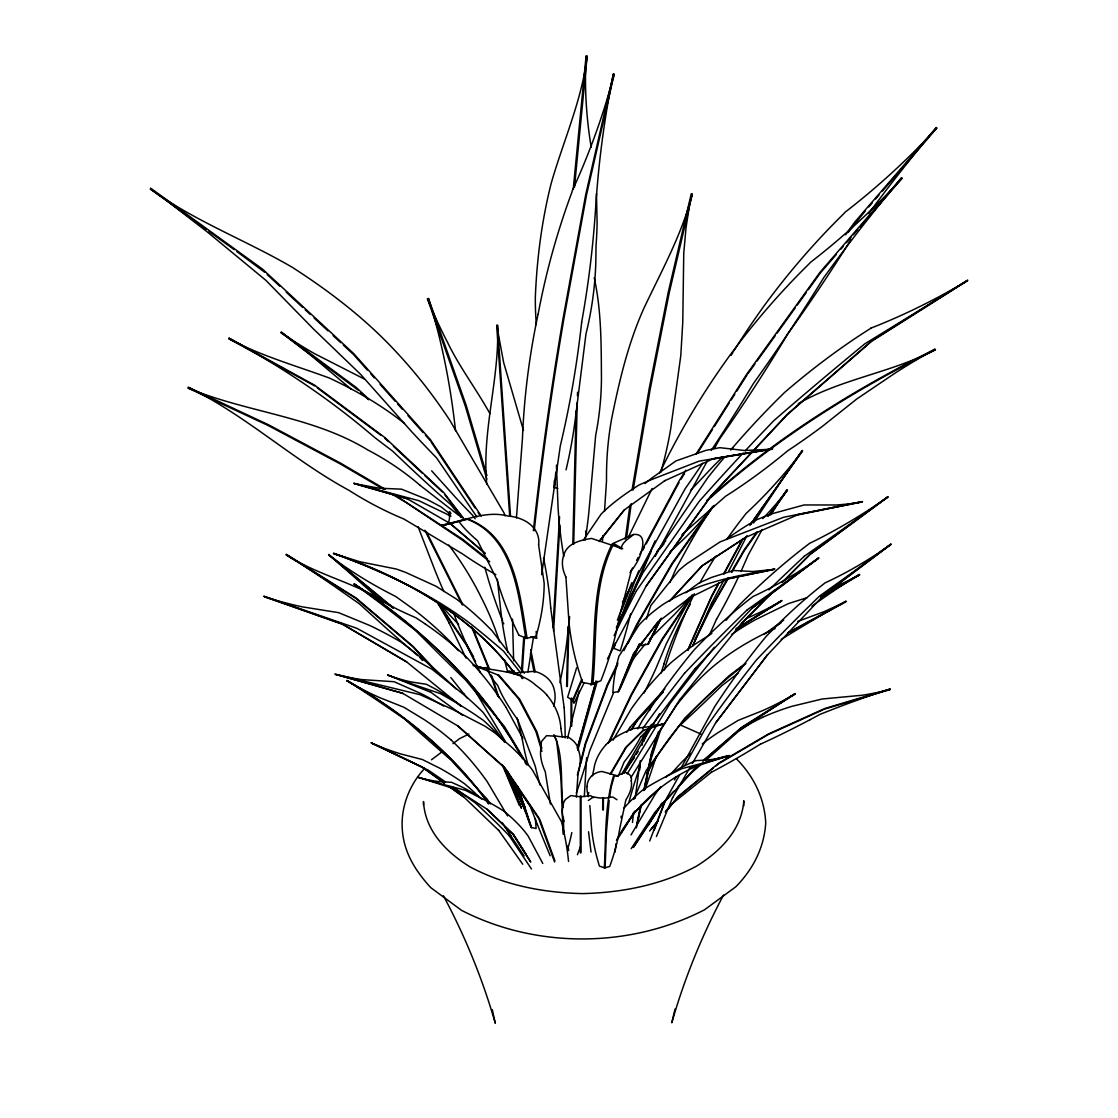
<?xml version="1.0" encoding="UTF-8"?>
<svg xmlns="http://www.w3.org/2000/svg" width="1118" height="1118" viewBox="0 0 1118 1118"><rect width="100%" height="100%" fill="white"/><g stroke="black" fill="none" stroke-linecap="round" stroke-linejoin="round"><path stroke-width="1.5" d="M572.821 544.2L576.049 411.089M573.702 544.256L577.223 402.55M510.521 516.264L497.51 325.1C499.83 378.569 481.606 430.57 486.763 484.178M566.602 686.466L568.14 626.569M567.329 686.508L568.852 626.611M577.433 395.674L577.545 392.236M554.304 480.712L554.011 487.546L557.784 488.426M555.744 472.187L554.528 487.672M617.485 775.948L618.282 775.976L613.544 775.948C604.503 805.645 606.124 837.298 604.307 867.959L609.701 866.492A428.935 225.976 -24.8 0 0 619.763 828.536L625.898 799.873A265.455 62.901 -19.6 0 0 631.223 780.769M552.893 627.701L559.559 516.656M553.578 631.195L559.839 525.264M584.309 796.519L586.629 757.669M576.399 797.05L578.062 773.46A276.328 88.951 -19.3 0 0 578.495 750.22L578.495 750.024M602.476 540.902L602.84 535.69M604.503 511.373L606.515 480.866A328.58 323.996 72.3 0 1 611.546 419.208C619.204 381.35 628.05 343.408 644.01 308.051C661.66 270.738 681.98 234.235 692.335 193.875L669.151 293.182L650.229 389.036L633.151 489.991M516.432 517.955L522.441 438.536A779.022 743.358 -23.1 0 1 538.107 314.2M573.268 188.9L586.098 55.9C584.421 86.463 586.181 117.194 591.24 147.366M574.484 187.195L587.174 55.914C581.989 100.257 563.262 140.994 551.16 183.478C541.797 220.609 536.878 258.901 535.34 297.122A289.296 272.988 76.2 0 0 536.333 324.541M613.978 644.779L613.642 648.258L620.211 650.914A518.039 405.778 75.7 0 0 630.664 613.67M615.221 643.199L614.131 648.44M632.495 822.443L633.529 812.493M541.629 574.666L560.314 445.816A829.808 608.527 82 0 0 581.639 322.571M569.677 616.745L567.637 634.591M587.034 786.541C587.132 778.268 593.896 772.077 601.959 771.476L617.611 775.85M635.136 798.364L640.265 760.729M615.054 852.098L616.102 843.629M625.283 539.281L629.965 505.182M632.075 489.824L649.139 388.868L668.075 293.014L691.259 193.707L686.075 227.457L683.755 253.101L682.763 322.459L680.792 355.622L670.786 428.362A328.58 274.874 -73.4 0 1 660.78 472.271M626.597 537.744L631.279 503.631M609.17 800.432L606.417 832.407L605.117 867.987L599.43 866.129A383.39 200.332 30.3 0 1 591.492 827.544L589.843 805.547M609.673 797.092L611.141 787.086L614.355 775.976M533.314 638.126L527.934 671.876M538.135 314.2L538.359 312.942A747.09 724.73 -33.2 0 1 572.067 191.765L572.276 190.717A706.241 694.012 -61.5 0 0 608.681 93.912L614.243 73.998L586.573 194.714L563.975 318.239A1280.599 412.011 -76.1 0 0 534.222 530.743M581.612 322.557L581.821 321.299A776.199 578.202 88.7 0 0 596.313 196.419L596.523 195.384A718.678 537.856 -80.4 0 1 609.52 94.066L613.419 73.83L585.734 194.546L563.137 318.085A1280.599 412.011 -76.1 0 0 533.384 530.589M631.237 780.755L631.265 780.616A307.995 40.262 -18.4 0 0 628.428 773.88M636.701 824.637L640.572 805.91M643.73 790.58L651.445 753.127L658.432 731.633M636.939 825L640.81 806.274M644.317 789.238L651.696 753.49L657.063 736.958M644.429 790.202L650.858 759.625L660.864 729.202M641.397 804.457L636.394 827.893M587.998 795.848L588.739 792.508M592.456 775.752L593.965 768.737A280.017 103.191 5.8 0 1 605.914 744.812M675.006 1009.107L671.792 1022.774C684.468 978.516 701.88 935.64 723.542 895.015M567.525 738.369L579.166 691.106M577.349 775.137L585.259 743.456L607.367 684.509L617.933 662.904M580.745 763.79L585.748 743.777L607.857 684.831L617.653 664.763M663.91 664.176L661.213 672.994M577.251 748.082L596.02 680.904M577.517 748.473L595.81 682.972M577.81 750.248L597.264 681.323M644.01 741.262L646.861 731.312M664.427 669.906L666.104 664.022A544.242 418.593 80.5 0 1 694.362 593.77M649.67 710.447L651.682 703.935M576.664 667.698L567.637 697.227L573.115 700.651L582.101 680.107M610.079 774.243L625.661 747.481L642.934 730.445L664.749 723.57L661.129 724.436A373.077 30.144 -33 0 1 654.351 725.135L651.57 724.394L650.48 725.959M610.735 774.103L626.332 747.327L643.605 730.292M577.433 854.725L580.354 846.843M649.698 840.988L664.595 801.927M654.184 830.297L664.707 802.528M617.388 620.155L631.726 582.744M622.013 609.142L628.875 591.254M618.715 775.095L624.124 762.057A280.017 39.801 -39.4 0 0 640.46 737.167L640.656 736.944M656.434 836.488L672.645 797.553M638.727 570.921L638.308 571.899A848.003 83.417 -72 0 1 616.479 629.001M581.598 679.632L572.612 700.175L573.981 703.278L583.959 683.168M622.6 615.152L655.064 540.86M625.172 610.875L651.417 550.811M687.724 650.019L711.523 596.187L718.874 582.632M687.961 650.369L711.761 596.551L718.287 584.504M669.934 582.548L676.041 568.601L691.497 540.511M646.637 774.061L651.598 763.063M646.679 774.522C669.347 730.026 706.338 693.845 745.706 663.715M740.955 571.564L748.305 554.863L762.196 529.499M622.46 602.211L685.166 488.72A862.593 348.9 -66.2 0 0 702.621 463.313M655.162 556.457L707.512 460.658M608.038 743.428L631.041 694.837L661.968 639.244L692.084 594.972M609.254 742.142L631.516 695.116L662.443 639.51L692.559 595.237M628.665 536.598L652.115 488.51M659.69 472.984L662.527 467.1A816.028 744.253 73.7 0 1 727.063 359.283L727.79 358.235A792.606 740.06 80.7 0 1 809.53 263.429L810.187 262.576A752.442 721.837 -84.3 0 0 887.818 193.344L902.156 178.195L860.133 226.87M623.956 650.55L636.785 624.305L671.806 563.71L712.697 506.426M628.218 643.157L637.26 624.627L672.295 564.031L714.178 505.35M694.725 639.901L709.05 610.568L727.846 578.062M692.936 644.848L709.525 610.889L728.321 578.383M624.333 772.859L659.578 713.619M659.788 620.057L647.727 644.443L650.033 640.265A419.557 8.93 -62.4 0 0 660.822 618.883M661.227 618.114L648.412 644.024L641.313 645.575A373.063 190.885 -25.6 0 1 641.69 642.333M711.635 603.105L711.244 603.888A544.242 72.446 -69.7 0 1 692.671 646.148M613.041 544.997C591.855 587.733 597.445 638.238 592.806 684.454L582.59 682.413M607.451 658.865L646.497 585.413L711.202 495.623L787.31 414.289L871.886 340.697L967.727 280.171L951.264 290.47A767.255 47.948 -30.1 0 1 865.206 343.561L864.438 344.134A783.299 96.847 -36.4 0 0 774.201 420.312L773.39 421.095A789.476 131.519 -40.5 0 0 745.231 450.792M613.656 692.531L589.773 750.653A465.493 181.354 -86.4 0 1 576.329 793.081M630.021 572.64L632.495 568.028M636.603 560.356L638.238 557.281M639.887 554.207L679.353 480.502L685.865 470.203M642.85 550.084L644.499 547.009M646.134 543.935L679.017 482.515M716.554 619.176L716.219 619.791A265.553 130.261 -69.4 0 1 709.189 635.262M723.765 573.604L742.548 538.974M749.899 525.418L802.361 450.456L794.032 462.447A503.827 98.691 -58.1 0 0 753.616 522.972M724.003 573.967L741.975 540.832M750.961 524.272L752.596 521.268M637.735 728.852L642.361 720.453A795.457 324.038 -78.2 0 1 693.705 650.41L694.264 649.782A736.538 337.748 -75.7 0 1 752.246 597.068L752.777 596.621A665.462 359.325 -71.8 0 0 807.615 565.75L818.628 558.203L752.721 607.829M674.489 779.973L676.138 776.954M681.1 767.912L714.626 706.73A795.457 324.038 -78.2 0 1 765.97 636.673L766.529 636.044A736.538 337.748 -75.7 0 1 824.511 583.344L825.042 582.883A665.462 359.325 -71.8 0 0 879.88 552.012L890.892 544.466L824.986 594.091M714.206 448.611L719.936 438.466A862.593 348.9 -66.2 0 0 787.827 333.877L788.539 332.801A807.154 337.762 -61.5 0 0 850.77 239.923M664.595 801.913L679.688 774.76M665.657 777.387A235.646 25.407 -52.3 0 1 667.656 775.571L667.963 775.319A270.402 50.184 -48.2 0 1 684.803 765.62L706.129 727.245A848.003 167.896 -41.5 0 1 756.187 660.263L756.774 659.606A769.799 120.297 -38 0 1 819.061 596.495L819.606 596.02A683.461 63.838 -32.2 0 0 879.684 552.474L891.074 544.019L825.168 593.644L767.311 655.078L715.772 722.829M621.86 774.145L643.702 736.105M672.463 798L689.974 767.479M692.391 763.412L715.967 722.368L767.507 654.631M731.256 572.136L744.071 549.972L757.04 531.805M731.745 572.472L744.56 550.294L757.529 532.126M636.477 590.709L636.016 591.478A1571.167 443.678 -50.4 0 0 614.075 635.583M613.097 740.074L631.516 708.505A269.2 155.961 -72.7 0 1 670.227 663.421L670.66 662.974A303.984 188.914 -66.3 0 1 694.963 644.275L711.859 633.445M631.013 834.95L654.91 794.716A235.646 147.283 -72 0 1 660.445 787.114M627.24 773.796L669.962 703.613A765.537 160.726 -42.5 0 1 714.318 647.35M626.793 732.248L629.839 727.497M630.818 777.751L679.8 699.463M696.123 454.034L746.433 374.628L819.885 272.443L901.653 177.72L888.307 193.805A747.69 320.6 -53.8 0 0 824.665 276.412L824.008 277.25A807.154 337.762 -61.5 0 1 753.756 383.041L753.043 384.103A862.593 348.9 -66.2 0 1 711.23 450.428M680.778 479.51L684.509 473.627M697.548 453.042L712.459 429.508M714.318 426.573L729.229 403.039M731.088 400.104L734.819 394.221M736.678 391.272L746.936 375.103M621.412 832.323L635.038 810.871M616.479 840.289C639.133 796.994 681.659 765.523 729.397 755.53L722.438 757.599A319.636 31.402 -9.7 0 1 703.39 762.979L681.994 768.611L663.98 777.639A270.402 61.546 -13.5 0 0 643.241 789.587L642.976 789.811A235.646 75.465 -16.1 0 0 623.788 808.426M616.954 840.023L634.619 812.255L660.598 787.365M630.873 730.208L637.372 720.076L662.988 691.986M631.754 729.174L637.344 720.495L662.946 692.405M631.195 848.674L654.91 812.297A235.646 4.626 -47.9 0 0 690.714 773.502L691.12 773.111A270.402 21.2 -42.9 0 0 702.286 763.412M658.837 732.122L676.278 705.584A236.108 153.585 -71.4 0 1 696.724 682.022C718.581 658.712 746.223 641.69 775.137 628.554M711.244 508.774L707.834 513.959A342.066 181.144 -52.9 0 0 691.497 540.525M633.487 846.983L661.101 805.016L673.735 791.306M633.487 847.374L661.101 805.407L667.991 797.931M583.303 540.26L601.135 514.098A316.282 70.406 -16.5 0 1 630.622 490.439L638.783 485.114A370.282 46.201 -13.7 0 1 651.724 479.51L699.029 461.161L772.734 448.737L713.522 458.632L664.441 480.88M636.477 590.681L699.085 501.521A789.476 131.519 -40.5 0 1 743.121 453.056M753.588 519.856L802.598 450.82L793.794 462.083A503.827 427.649 -83.9 0 1 745.804 513.721L745.426 514.35A525.53 422.087 86.1 0 0 726.868 539.337M768.01 516.446L786.96 489.894L780.098 500.221A342.066 181.144 -52.9 0 0 770.973 514.699M769.491 515.37L787.449 490.215L779.623 499.9A342.066 324.681 -47 0 1 762.769 518.612M845.613 234.78L854.669 222.189L936.437 127.466L923.091 143.551A747.69 320.6 -53.8 0 0 868.658 213.552M848.129 232.46L865.388 210.813M747.942 373.705L754.985 363.895M756.998 361.1L775.109 335.903M777.122 333.108L795.233 307.911M797.246 305.116L806.302 292.511M808.314 289.716L820.388 272.918L836.292 254.499M646.302 585.944L711.006 496.154L787.114 414.82L871.691 341.228L967.531 280.688L951.46 289.939A739.557 435.573 -58.2 0 1 870.88 328.133M424.644 768.485C409.635 784.305 400.943 806.609 402.228 828.312C403.472 852.042 415.113 870.447 430.696 887.594L461.65 910.415C536.388 948.847 629.951 948.26 704.536 909.786L735.798 886.798C753.071 869.231 764.223 847.626 765.732 822.806C764.446 798.14 753.811 776.465 736.594 758.968M622.153 773.628L634.172 757.04M636.17 754.273L638.182 751.506M623.439 772.734L634.451 757.529M643.507 736.552L695.228 668.368M658.111 622.013L634.06 653.443L618.659 691.553L612.902 692.587A384.83 206.173 -23 0 1 618.939 656.196L639.161 624.878A245.499 64.509 -15.1 0 1 662.317 604.936C695.913 582.841 735.951 575.756 774.9 569.076L728.223 578.663L689.526 597.753M649.195 727.678L649.879 726.784M713.256 506.384L707.359 513.637A342.066 324.681 -47 0 1 686.033 536.892L669.654 552.32M599.639 540.665L623.844 510.255L665.154 480.419M599.29 541.517L624.557 509.794M679.646 699.882L741.569 623.285L770.987 593.616M656.965 551.398L665.769 540.707M659.508 549.301L663.91 543.963M651.109 829.235L657.622 821.339M665.224 812.115L678.263 796.309L718.748 763.161L768.29 734.051L824.637 708.56L890.305 688.981L879.069 692.629A361.575 120.129 -25.4 0 0 832.686 709.371L820.221 714.276L809.851 719.81M652.143 828.438L656.49 823.169M667.348 810.005L678.221 796.827L713.298 768.094M645.254 644.01L634.912 656.853A270.402 261.947 -66 0 0 631.656 661.227M684.509 673.329L683.95 673.986A848.003 167.896 -41.5 0 0 642.557 728.782M868.798 206.872L872.208 202.931M875.604 198.976L879.014 195.035M882.423 191.08L936.926 127.941L922.602 143.076A752.442 721.837 -84.3 0 1 844.956 212.308L844.314 213.161A792.606 740.06 80.7 0 0 762.56 307.967L761.847 309.043A816.028 744.253 73.7 0 0 733.883 350.912M840.834 249.23L843.098 246.603M846.508 242.662L851.05 237.393M853.327 234.766L857.869 229.497M522.679 801.858L519.395 805.547L502.317 764.74M649.824 638.783L674.308 614.593A319.636 306.094 -35.5 0 0 689.736 597.278M678.123 727.161L678.514 726.742A265.455 22.807 -46.4 0 0 721.767 685.711L722.27 685.306A307.995 44.371 -41 0 0 737.922 673.329M671.191 599.22L701.811 566.001L745.664 537.381L798.573 514.448L862.537 501.591L783.732 517.229L720.132 541.867L687.235 563.486A245.135 57.423 -17.1 0 0 679.185 570.082L650.886 605.439A373.063 190.885 -25.6 0 0 646.442 619.106M669.514 601.358L702.495 565.582L746.349 536.961M678.319 786.331L697.828 765.145M678.319 786.723L696.682 766.78M690.533 490.495L710.056 469.7A296.857 271.926 -68.6 0 1 722.521 457.178M695.047 668.816L752.903 607.381L818.809 557.742L807.434 566.197A683.461 63.838 -32.2 0 1 747.355 609.743M782.027 582.492L810.215 554.067L887.999 496.658L874.653 506.37A680.275 79.154 -32.2 0 1 804.806 555.856L804.177 556.401M741.416 623.704L774.508 590.332M783.089 581.681L810.061 554.5L887.846 497.091L874.807 505.951A658.879 377.018 -62.5 0 1 809.404 543.446L808.775 543.991A692.154 350.032 -68.3 0 0 739.194 605.09L738.537 605.83A716.303 331.319 -71.8 0 0 726.057 620.322M588.32 800.516L593.309 796.994L599.276 797.903A319.636 12.871 19.8 0 0 602.728 797.903L603.385 797.651L603.385 809.921M706.576 500.612C774.383 438.801 853.216 389.916 935.137 349.109L921.987 356.628A418.425 215.732 -28.9 0 0 895.909 372.56L856.821 398.944L822.834 426.014A351.01 172.34 -37.9 0 1 788.316 450.372L787.645 450.834A306.122 141.888 -44.2 0 1 725.568 496.28L681.994 534.586M710.713 497.636C777.862 437.711 855.004 389.623 935.486 349.696C891.633 372.699 841.281 378.75 798.294 403.654M747.341 609.743L746.81 610.218A769.799 120.297 -38 0 0 684.523 673.316M702.984 760.715L741.569 727.413L795.136 693.579L785.968 699.519A319.636 48.913 -35.6 0 0 762.462 715.073L737.754 731.927L717.686 749.857A270.402 21.2 -42.9 0 1 706.087 760.086M702.984 761.092L741.569 727.79L795.136 693.971L785.968 699.127A319.636 225.78 -54.4 0 1 762.462 710.699L738.173 720.383L717.686 732.849A270.402 179.201 -64.9 0 0 702.286 743.889M507.292 672.309L509.039 670.87L512.687 672.407A407.385 2.194 20.6 0 1 514.35 673.288L514.336 673.288M715.995 765.886L718.692 763.678M633.403 534.502C629.141 538.666 621.454 542.286 621.259 548.924L612.329 543.711C590.248 586.684 596.104 637.875 591.366 684.593L600.911 680.708A607.493 278.62 -35.3 0 0 619.372 616.94L631.293 570.907A388.91 69.358 -27.3 0 0 638.266 559.811C642.095 552.054 648.174 532.797 633.403 534.502L613.027 543.404M690.113 597.417L657.538 622.349L633.473 653.778L618.072 691.888L620.336 688.297A384.83 31.332 -62.8 0 0 639.398 644.373M745.65 663.24L729.034 675.775L684.831 718.063L646.148 770.54A428.935 44.454 -61.7 0 0 633.85 799.37M870.88 328.161L870.111 328.734A741.863 390.895 -64.5 0 0 784.375 392.642L783.564 393.466A736.79 357.453 -68.4 0 0 730.725 449.939M431.478 759.765L442.211 751.701M452.944 743.652L459.638 738.621L468.945 734.009M763.985 634.521L783.704 620.155M768.485 631.922L781.161 622.684M711.509 772.189L671.974 803.87A480.195 1.076 -50.4 0 0 665.741 811.43M781.23 639.398L789.923 634.046A369.988 79.266 -33.5 0 1 835.146 607.34L846.144 601.177L787.813 632.788M735.923 628.777L781.803 600.492L771.881 606.725A361.575 40.527 -34.7 0 0 735.882 629.839M737.363 628.288L781.761 600.911L771.909 606.319A352.366 237.156 -56.6 0 1 756.914 613.768L746.768 618.324M720.202 762.797L768.234 734.568L823.03 709.79M820.472 597.096L859.462 574.4L848.786 581.053A361.575 181.284 -32.2 0 0 811.934 606.194M820.752 597.585L859.742 574.876L848.506 580.577A352.366 332.479 -40.1 0 1 831.149 588.431M590.723 684.929L594.706 682.637M789.392 632.411L846.186 601.638L823.812 611.77L797.763 621.426M762.56 717.351L763.105 717.071A303.984 229.567 -64.3 0 1 791.907 706.324L822.191 698.988L862.257 695.242A352.366 285.314 -53.6 0 0 879.125 692.112L890.249 689.513L824.595 709.078M760.506 744.141L759.96 744.42A276.328 53.259 -37.7 0 1 711.495 772.203M684.817 765.606L695.773 760.659L708.728 759.891A319.636 93.646 -42.6 0 0 722.913 757.333L728.936 755.81L691.05 767.759M807.084 597.655L788.358 603.622L755.544 619.665A303.984 283.748 -63.8 0 0 731.829 634.311M664.092 723.709L660.472 724.576A373.077 47.739 7.2 0 1 644.89 727.231L632.285 728.67L621.594 733.785A319.496 86.17 6.3 0 0 606.026 744.602M727.636 578.998L774.313 569.411L752.791 571.508L733.464 570.501L711.397 577.461L699.197 582.925L693.845 586.712A245.499 35.958 -49.5 0 0 685.949 592.708M797.889 514.853L861.852 502.01L851.581 503.505A416.93 161.062 -36.9 0 1 836.655 504.987L804.135 504.959L772.734 513.539A332.605 96.707 -43.1 0 0 755.852 520.122L751.911 522.413A281.317 60.638 -47.8 0 0 726.197 539.337M712.809 459.093L772.021 449.198L744.588 450.512L719.782 447.675L705.947 450.358L675.985 460.923L652.143 477.805A289.296 49.919 -50.7 0 0 644.89 483.563M564.143 736.776L567.581 736.734L570.529 738.677A313.585 69.554 -18.3 0 1 578.537 750.01M522.05 678.542L520.778 675.607L513.008 673.19L534.376 671.275C543.767 673.637 552.404 680.163 554.29 690.099A279.416 82.83 -20.6 0 1 553.62 706.408M530.673 636.967L536.738 638.392A450.82 237.072 28.5 0 0 536.151 631.474M514.168 673.274L521.659 675.621L522.917 678.556M424.407 778.994L418.384 777.457M403.277 693.565L335.679 674.475L346.37 676.879A542.705 155.626 39.5 0 0 361.687 679.59L394.095 681.714L421.374 693.747A459.484 80.552 45 0 1 443.147 705.724L443.664 706.101M407.19 498.81L354.35 483.675L379.03 488.175L401.572 489.181L427.202 499.522L441.107 506.901L447.228 511.751A274.553 44.51 52.5 0 1 450.177 514.182M456.256 789.42L417.908 777.192L424.868 779.26A319.636 31.402 9.7 0 0 443.93 784.626L465.312 790.272L483.325 799.286A270.402 61.546 13.5 0 1 504.064 811.235M388.072 675.286L394.947 677.606A342.066 104.477 45.3 0 0 411.27 681.966L426.405 684.3L436.621 689.666A298.758 59.869 51.1 0 1 458.478 703.879L458.827 704.172A265.553 33.344 55.3 0 1 461.133 706.464M474.004 665.406L482.557 667.865L486.679 667.586M518.906 635.248L527.165 638.518C519.898 595.684 515.552 536.892 468.009 519.115L442.812 525.46C454.593 525.404 446.236 505.182 450.959 513.553M430.975 692.335L387.597 674.965L395.423 677.927A342.066 39.06 13.4 0 0 416.734 685.6L440.492 693.663L456.773 703.054A298.758 71.245 17.7 0 1 483.773 720.677L484.094 720.956A265.553 86.575 20.8 0 1 501.73 738.956M444.405 783.201L422.227 767.255L371.316 743.037L379.827 746.572A319.636 174.729 51.2 0 0 401.096 754.035L422.325 759.513L440.24 768.457A270.402 128.78 59.3 0 1 464.655 783.844L465.046 784.179A235.646 99.376 64.8 0 1 479.65 797.441M680.974 725.247L701.014 734.107M371.106 742.673L422.017 766.892L444.195 782.838M375.536 744.784L380.036 746.936A319.636 6.624 26.2 0 1 403.444 758.172L428.376 770.204L445.397 781.845M450.959 516.139L418.929 500.724L353.749 483.269L406.603 498.404L450.344 523.615L485.296 553.424M314.605 385.878L228.743 338.67C260.62 355.776 295.613 365.614 329.265 377.996C355.845 390.42 381.559 405.163 404.506 423.512M356.097 686.005L346.929 680.848C401.446 712.026 452.049 752.386 488.58 803.856M613.768 543.572L622.698 548.784L591.548 538.415C580.745 540.148 566.994 543.055 563.724 555.311A425.734 98.091 14.4 0 0 565.876 577.014M385.347 489.363L340.711 463.229L268.753 424.896L188.271 387.261C245.862 415.253 292.818 459.889 348.942 490.313A290.792 209.01 45.1 0 0 403.877 519.018L461.93 553.536A464.082 264.896 64.1 0 0 495.847 574.596M394.277 494.589L462.782 539.379L487.392 558.818M383.516 489.237L340.361 463.97L268.404 425.637L187.922 388.002C246.715 412.528 312.663 416.203 367.934 450.037A290.792 282.295 -54.3 0 1 419.865 485.114M390.951 493.583L405.834 502.303L462.433 540.134L489.782 561.725M406.798 662.066L342.751 624.417L264.309 596.732L277.138 600.59A490.313 218.01 43.2 0 0 302.279 606.85L338.628 612.664L369.206 625.255A409.957 146.402 50.2 0 1 400.537 641.76L401.152 642.179A358.319 103.778 55.3 0 1 455.599 688.395L456.158 689.023M628.456 773.866L625.381 772.3L622.908 773.237A369.988 5.492 -17.2 0 0 617.583 775.71M455.795 789.14L487.196 809.306L513.162 834.182L530.826 861.95M356.097 686.396L346.929 680.457C401.446 711.635 452.049 752.009 488.58 803.479M392.963 607.409C360.471 583.75 319.804 576.581 286.138 554.821L355.817 598.368L412.71 646.623L435.405 670.744M425.357 624.04L416.022 617.835L405.303 613.055A361.575 265.148 56.2 0 1 364.007 590.653L354.085 584.211C421.877 628.679 482.878 686.354 522.134 757.934M593.7 797.581L590.402 795.555L584.434 796.449A319.636 12.871 -19.8 0 1 580.983 796.463L580.326 796.212L580.326 852.824M449.743 786.82L463.593 796.785L498.712 830.436M448.556 786.192L463.802 797.148M206.187 229.386L150.273 188.942C194.322 221.057 245.806 240.132 292.441 267.412C330.02 291.588 365.838 319.077 396.247 351.96A425.734 325.394 68.2 0 1 449.827 420.312L503.98 512.855A657.524 434.469 -86.7 0 1 505.056 515.859M208.982 231.412L234.137 249.607M236.932 251.634L264.631 272.191M430.486 692.014L462.712 715.422M317.344 387.918L380.581 435.056M458.771 515.37L419.837 485.142M504.05 811.235L504.344 811.472A235.646 75.465 16.1 0 1 528.115 836.026L542.775 863.445M616.982 799.747L612.79 796.994L606.822 797.903A319.636 12.871 -19.8 0 1 603.385 797.903L602.714 797.651L602.714 809.921M460.588 705.821L406.197 661.535L342.136 623.886L263.694 596.215L356.81 628.288L432.093 669.291L464.753 695.438M364.608 379.17L314.242 353.512A416.93 333.597 42.1 0 1 294.048 341.269L280.981 332.619L358.543 390.392M449.757 523.224L484.695 553.033M351.359 389.371L312.914 357.019L281.191 332.06L356.265 387.499L368.772 399.196M457.583 725.861L503.939 767.2L538.778 818.614L554.626 862.034M267.16 274.539L279.849 286.278M286.18 292.147L302.671 307.422M305.214 309.77L310.287 314.465M314.088 318.001L328.035 330.914M333.108 335.61L340.711 342.667M343.254 345.015L353.4 354.406L367.333 370.044M361.044 392.739L368.549 399.755M384.704 438.13L388.463 441.638M393.466 446.306L422.269 473.207M424.784 475.541L442.309 491.906M382.524 602.029L328.706 554.416L393.187 607.689M451.351 740.214L450.945 739.823A270.402 179.201 64.9 0 0 424.379 719.74L403.891 707.261L379.603 697.59A319.636 225.78 54.4 0 1 356.097 686.019M486.721 809.027L512.687 833.902L530.351 861.671M458.632 624.361L454.551 620.155A319.636 306.094 35.5 0 1 439.108 602.84M393.005 608.15L328.538 554.863L339.145 562.634A369.988 298.869 48 0 0 384.089 590.472L395.926 596.635L411.075 607.507A307.995 243.682 61.8 0 1 451.462 642.962L451.91 643.507A265.455 204.426 71.4 0 1 458.422 650.732M440.282 675.314L412.808 646.12L355.915 597.878L286.236 554.318L298.073 561.963A407.385 89.454 36.5 0 1 334.254 586.223L359.409 603.846L384.788 626.863A343.338 52.812 44.1 0 0 417.769 655.651M370.827 373.957L374.306 377.856M380.12 384.368L395.213 401.306M397.533 403.919L402.187 409.118M407.986 415.644L423.093 432.568M425.413 435.181L430.067 440.394M431.66 470.846L456.186 498.097A246.351 54.251 51.5 0 0 472.746 515.384L475.15 518.752M498.181 675.216L518.696 698.974L535.913 731.507L541.895 751.324M515.202 674.028C470.776 614.327 402.801 576.748 333.43 553.228C381.643 571.2 428.963 592.456 470.259 623.523A245.499 25.407 34.6 0 1 503.645 651.277L520.75 673.078M514.378 673.176C470.077 614.131 402.48 577.056 333.681 553.689L359.912 561.753L396.541 569.09L405.68 572.416L435.838 586.167L456.396 599.038A245.499 109.634 61.3 0 1 491.976 630.664L524.328 673.218M463.886 693.887L450.82 677.522M509.235 835.789L531.455 868.965M460.937 517.494L450.834 504.623A316.282 44.301 46.7 0 1 403.151 461.119L392.39 450.931A370.282 72.363 41.2 0 1 374.6 437.417C329.796 398.93 280.73 366.285 228.869 338.055L314.717 385.263L384.816 437.515L443.678 492.465L463.704 518.5M444.615 494.449L462.531 517.746M448.807 545.039L455.18 553.759A319.496 314.27 66.8 0 1 480.097 595.167L480.377 595.824A280.017 274.413 -81.7 0 1 499.536 641.872M504.693 742.31L483.102 712.404A317.163 75.563 26.1 0 0 464.753 695.438M498.502 830.059L522.735 864.228M547.219 695.424L547.023 695.13A396.89 110.095 -6.5 0 0 536.165 685.544C518.612 669.319 494.296 672.253 473.068 665.224L499.131 675.412L519.646 699.155L536.864 731.689L541.853 748.208M476.855 516.893L436.481 457.793A388.91 76.751 51.6 0 1 411.899 431.953L360.751 374.502L313.487 329.013L265.93 280.38L207.431 232.041L150.567 188.117L262.381 269.005L353.693 353.581L430.36 439.57L481.271 516.055M438.717 603.385L466.877 644.793L473.571 656.811M438.242 603.65L466.402 645.072L475.597 661.59M501.996 764.698L530.184 806.19A674.601 91.676 61.5 0 0 550.182 855.801M431.017 441.834L475.206 508.215M478.099 512.547L480.013 515.44M502.024 822.443L524.118 855.955M490.285 803.884L487.168 799.174A235.646 4.626 47.9 0 1 451.351 760.38L450.945 759.988A270.402 21.2 42.9 0 1 424.379 736.734L404.311 718.804L379.603 701.95A319.636 48.913 35.6 0 0 356.097 686.396M505.252 826.915L510.87 835.551M513.19 833.958L525.893 853.97M426.279 531.455L462.838 604.628M424.84 530.225L462.307 604.894M523.056 758.968C483.675 686.787 422.436 628.54 354.127 583.806L363.979 591.045A352.366 56.04 38.7 0 1 378.974 602.267L415.393 630.356L440.925 655.875A303.984 27.209 46.1 0 0 465.228 679.646L465.675 680.107A269.2 9.447 51.2 0 0 504.4 726.434L526.913 763.999M524.803 761.875L526.55 764.768M473.864 688.842L505.015 740.927M507.558 815.944L487.168 781.594A235.646 147.283 72 0 0 451.351 740.242M517.774 719.824L535.215 766.137A626.443 262.437 46 0 0 540.008 785.032M506.049 707.414L522.875 738.397M489.88 413.548C476.52 389.427 459.61 367.347 447.563 342.401A542.705 523.783 -8.1 0 1 434.916 316.296L427.397 298.646L465.27 406.002L486.861 479.203M449.212 623.229L466.066 658.125M443.413 895.742C465.116 936.255 482.585 979.047 495.288 1023.236L492.269 1009.582M480.391 672.477L480.097 671.862A280.017 158.337 71.3 0 1 453.419 612.566M508.201 772.44L526.187 812.171M507.6 771.909L526.298 813.233M418.062 526.69L432.876 564.953A319.496 185.937 64.1 0 0 443.874 591.562M472.802 628.288L489.684 669.528M471.6 626.988L489.153 669.794M503.072 765.816L521.435 808.216A501.199 37.816 64.5 0 0 506.859 771.378M487.238 669.738L490.844 676.53A396.89 35.063 34.5 0 0 497.594 685.306L497.803 685.586A358.221 64.97 37.2 0 0 517.732 719.796M554.933 860.874L539.673 819.061L504.833 767.647L458.478 726.309L402.382 693.118L334.785 674.028L420.144 694.711L452.664 709.413L485.086 726.267L494.911 732.905L511.219 746.782A375.452 123.413 13.4 0 1 532.559 770.26L561.557 821.842A625.353 361.98 20.2 0 1 568.559 861.475M503.393 622.796L503.757 623.802M565.904 577.014L568.936 621.664A657.524 352.156 18 0 0 582.604 682.413M518.053 786.862L531.665 827.739L529.946 824.441A465.493 35.245 67.2 0 1 515.636 784.221M517.578 786.541L531.19 827.418L536.109 828.536A465.493 257.783 29.5 0 0 535.312 818.558M491.85 676.138L498.866 697.604M490.774 674.755L497.789 696.221M522.413 739.906L517.019 717.812M486.917 475.555L466.304 405.68L428.432 298.324C442.071 341.367 450.638 385.934 455.529 430.765M505.07 662.01L507.698 672.072M523.49 430.472L503.631 362.484L496.685 325.142L509.696 516.306M504.47 659.634L504.623 660.333M530.715 649.754L535.173 671.862M530.365 653.485L534.125 672.184M594.203 277.711C601.484 310.748 601.191 344.623 601.456 378.233A277.348 250.725 -80 0 1 595.656 435.447L589.186 508.704A449.436 384.061 63.8 0 1 585.147 539.994M562.312 737.167L560.831 728.391M550.405 804.052L545.263 771.755A269.2 76.471 27.2 0 1 540.902 748.291M585.608 531.078L586.181 535.564M588.543 831.764L591.045 852.098M568.028 845.571L568.657 850.644M540.874 748.263L540.846 748.082A303.984 57.004 25.5 0 1 541.811 741.094L546.59 735.644L552.977 736.063A352.366 16.77 23.5 0 0 554.109 735.574C564.031 754.468 560.244 784.878 563.109 807.35M497.342 579.236L500.612 609.142A384.83 330.662 -65.9 0 0 507.851 652.241M550.699 608.038L564.143 707.596M596.467 193.512L597.11 222.859A370.282 335.107 -56.3 0 1 596.02 245.834L595.838 261.528A316.282 290.345 -71.1 0 1 585.972 333.933L575.588 416.679A488.384 430.835 64.7 0 1 566.057 469.826M514.112 670.87L514.266 674.21M513.637 660.864L512.505 619.148M556.443 465.158L558.036 507.097A465.563 423.918 -51.2 0 0 563.807 556.471M563.402 817.44L563.821 834.21M563.109 834.182L560.957 778.394L556.54 740.116L553.606 734.973L554.821 735.602A361.575 28.02 -17.4 0 0 564.171 736.776M743.791 805.924L743.791 800.726C741.807 830.003 720.048 851.581 696.374 866.226C661.507 884.939 622.223 892.625 582.925 893.603C543.809 892.821 504.623 885.414 469.895 866.813C446.389 852.293 424.966 830.66 423.498 801.55L423.498 805.03M580.997 852.824L580.997 796.212L580.326 796.463A319.636 12.871 19.8 0 1 576.888 796.449L570.921 795.555L565.932 799.077A270.402 49.541 21.3 0 0 563.179 805.407L563.192 805.561M571.731 698.205L571.731 726.127M571.06 698.205L571.06 726.127M699.798 583.023A525.53 422.087 86.1 0 1 715.66 556.233M746.992 535.578A525.53 84.633 -65.2 0 1 728.656 571.144M723.891 580.186A525.53 84.633 -65.2 0 1 711.635 603.105M730.851 449.576A296.857 271.926 -68.6 0 1 733.282 447.466M518.92 635.262A564.939 243.361 33.3 0 1 497.133 580.13L477.624 540.791A378.736 46.676 25.2 0 1 459.135 521.673M724.478 457.276A736.79 357.453 -68.4 0 0 707.946 477.442L642.85 572.905A1475.746 558.148 -78.1 0 0 616.367 627.519M731.144 355.37A816.028 744.253 73.7 0 1 732.961 352.394M522.372 670.954A1280.599 412.011 -76.1 0 1 524.649 636.631M521.547 670.8A1280.599 412.011 -76.1 0 1 523.685 638.21M663.868 664.162A265.553 250.18 87.8 0 1 690.253 604.223M656.224 756.299A465.493 181.354 -86.4 0 1 645.086 789.14M639.734 769.967A465.493 403.891 55.6 0 1 640.097 764.978M642.137 745.161A465.493 403.891 55.6 0 1 643.255 737M738.411 577.042A298.758 153.166 -62.7 0 1 716.554 619.19M509.263 835.803A235.646 36.209 36.7 0 0 475.877 803.353L475.499 803.031A270.402 21.424 32.4 0 0 453.321 787.351M768.96 589.871A727.147 124.964 -38.6 0 1 804.163 556.401M523.294 803.227A577.405 48.479 70 0 1 525.083 807.503M547.191 695.424A358.221 134.677 -6.1 0 1 560.887 728.377M502.751 621.217A375.452 271.003 75.3 0 1 484.807 567.203M564.157 707.596A674.601 643.269 -9.6 0 1 565.191 737.964M543.516 558.008A407.064 406.994 50.5 0 1 550.755 608.038M528.199 765.481A501.199 258.356 30.3 0 1 522.399 739.906M639.3 643.884A265.553 130.261 -69.4 0 1 636.925 648.985M636.324 650.257A265.553 130.261 -69.4 0 1 634.507 654.044M633.892 655.302A265.553 130.261 -69.4 0 1 632.033 659.047M737.587 731.214A269.2 190.717 -70.9 0 1 762.574 717.393M649.614 831.023A480.195 1.076 -50.4 0 1 658.236 820.556M648.286 825.559A464.18 254.694 -85.8 0 1 657.272 810.41M658.027 809.18A464.18 254.694 -85.8 0 1 659.564 806.749M660.333 805.533A464.18 254.694 -85.8 0 1 661.87 803.115M809.851 719.796A313.585 79.951 -32.8 0 1 760.492 744.155M506.063 707.387A276.328 181.074 74.4 0 0 467.576 658.334L467.142 657.845A313.585 216.892 67.2 0 0 425.343 624.068M422.576 660.5A301.622 30.032 49.6 0 1 419.488 657.146M567.651 634.591A501.199 435.852 61 0 1 559.908 682.679M648.412 728.629A319.496 16.085 -36.6 0 1 640.67 736.93M629.825 727.511A276.328 7.546 -46.7 0 1 664.833 688.981M571.815 832.575A480.195 276.887 -23.5 0 1 568.503 846.326M564.031 821.395A235.646 66.856 22.7 0 1 563.22 805.575M628.861 802.472A383.39 200.849 89.8 0 1 639.803 766.934M467.31 698.093A236.108 43.504 54.5 0 1 463.886 693.887M588.557 796.729A237.296 61.029 23.9 0 1 587.048 786.555M621.231 816.098A235.646 66.856 -22.7 0 1 620.993 817.733M672.072 772.79A235.646 147.283 -72 0 1 690.714 753.364M437.963 603.496A319.636 181.032 51.7 0 1 449.212 623.229M424.407 778.994A319.636 93.646 42.6 0 0 438.591 781.552L451.546 782.32L462.503 787.268A270.402 50.184 48.2 0 1 479.342 796.966L479.636 797.204A235.646 25.407 52.3 0 1 481.648 799.035M692.363 595.531A319.636 181.032 -51.7 0 0 679.646 617.681L666.398 643.605L655.735 668.885A270.402 150.217 -61.8 0 1 643.926 693.132M538.596 544.801L544.173 583.233A502.234 271.241 -18.8 0 1 535.983 636.38L525.823 638.434C518.556 595.587 514.21 536.808 466.667 519.018L441.47 525.362C463.565 521.337 485.338 510.074 508.075 516.041C521.226 517.047 535.885 524.09 538.527 538.247A330.97 80.51 -14.8 0 1 538.596 544.801"/></g></svg>
